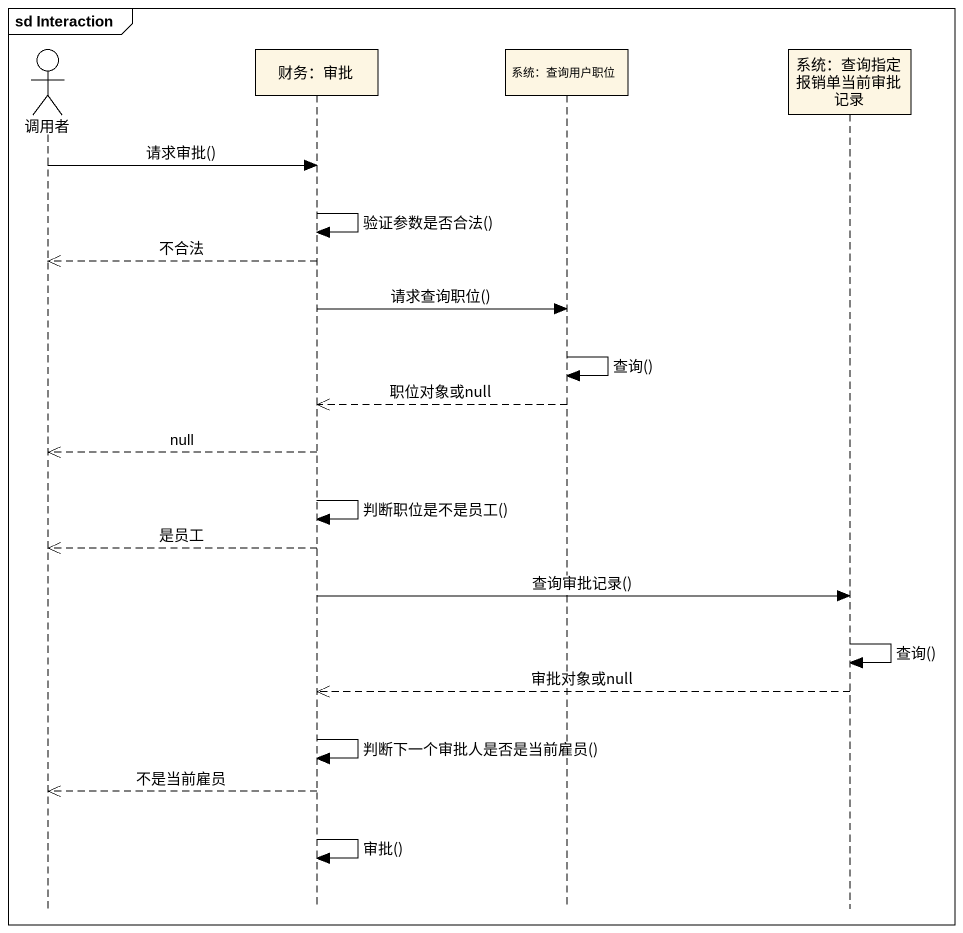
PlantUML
@startuml
mainframe sd Interaction
hide footbox
actor 调用者
participant "财务：审批" as 财务_审批
participant "系统：查询用户职位" as 系统_查询用户职位
participant "系统：查询指定报销单当前审批记录" as 系统_查询指定报销单当前审批记录

调用者 -> 财务_审批 : 请求审批()
财务_审批 -> 财务_审批 : 验证参数是否合法()
财务_审批 -->> 调用者 : 不合法
财务_审批 -> 系统_查询用户职位 : 请求查询职位()
系统_查询用户职位 -> 系统_查询用户职位 : 查询()
系统_查询用户职位 -->> 财务_审批 : 职位对象或null
财务_审批 -->> 调用者 : null
财务_审批 -> 财务_审批 : 判断职位是不是员工()
财务_审批 -->> 调用者 : 是员工
财务_审批 -> 系统_查询指定报销单当前审批记录 : 查询审批记录()
系统_查询指定报销单当前审批记录 -> 系统_查询指定报销单当前审批记录 : 查询()
系统_查询指定报销单当前审批记录 -->> 财务_审批 : 审批对象或null
财务_审批 -> 财务_审批 : 判断下一个审批人是否是当前雇员()
财务_审批 -->> 调用者 : 不是当前雇员
财务_审批 -> 财务_审批 : 审批()
@enduml
